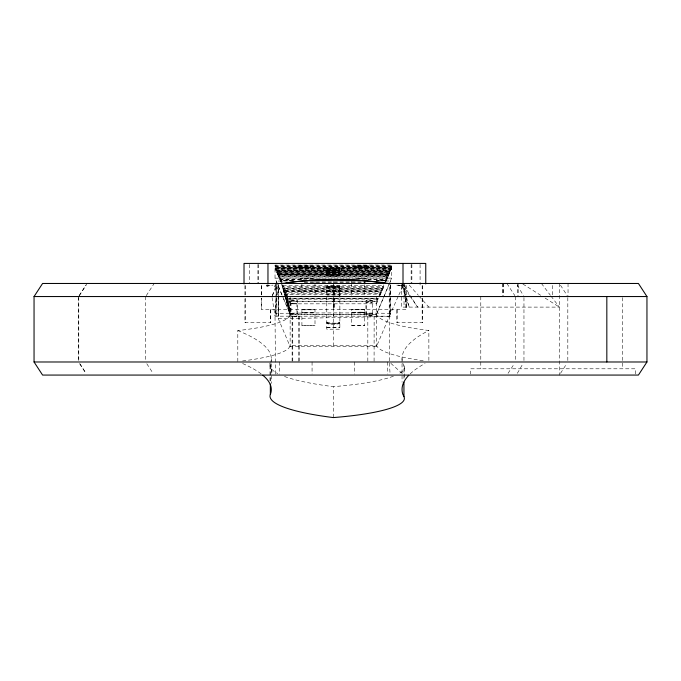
<?xml version="1.0" encoding="UTF-8"?>
<svg xmlns="http://www.w3.org/2000/svg" width="681" height="681" viewBox="0 0 681 681"><rect width="100%" height="100%" fill="white"/><g stroke="black" fill="none" stroke-linecap="round" stroke-linejoin="round"><path stroke-width="0.51" stroke-dasharray="3.4 2.55" d="M389.311 360.947L389.898 296.133M389.924 295.077L390.264 283.466M275.507 374.065L275.03 316.18L276.069 298.244M276.801 285.577L276.128 297.188L276.077 285.577M390.588 298.244L390.588 316.18L275.03 316.18L277.005 296.133M277.116 295.077L278.052 285.577M326.778 322.087L326.999 322.385C324.88 325.007 341.768 324.999 339.64 322.377L339.862 322.079M385.778 281.866L391.575 268.135L275.03 268.195M275.55 283.466L274.273 288.054L275.865 285.305M390.545 270.697L390.868 267.216L275.72 267.267L276.477 271.6L390.145 271.54M272.281 295.622L276.929 283.466M376.499 314.264L391.584 278.095L391.575 265.02L275.03 265.079L275.03 278.154L290.132 314.307L376.508 314.256L390.562 281.032A131.782 4.597 0 0 0 376.372 280.836M376.499 301.181L377.58 298.618L377.58 301.24L289.025 301.283L287.969 298.789L378.662 298.687L376.499 303.803L290.123 303.845L289.025 301.283L289.025 298.61M378.976 295.316L383.037 285.722L283.56 285.773L285.85 295.171M385.131 283.398L385.157 280.725L390.119 268.986M390.877 269.829L391.566 265.573M379.947 295.639L384.476 284.947M276.06 283.177L276.069 313.405L290.149 346.62L376.516 346.569L390.579 313.345L390.562 281.032M389.311 316.18L398.402 295.98M398.836 295.009L404.029 283.466L406.617 307.105L402.658 283.466L405.936 295.282M390.545 268.076L390.119 271.6L276.477 271.659L276.052 268.135M272.374 295.622L277.354 285.339M326.999 323.841L327.655 322.666L335.018 323.194L339.64 322.377M517.33 373.324L522.94 363.731M79.337 295.682L86.07 285.211M560.506 373.324L566.694 363.731M79.073 295.682L87.032 283.466M146.228 295.682L154.195 283.466M508.052 373.324L514.308 363.731M327.655 323.892L328.693 322.896M328.693 323.943L330.047 323.083M330.055 323.977L331.63 323.194M331.63 324.003L333.324 323.237L335.018 323.994M297.708 265.999L310.791 265.99L310.681 267.08L304.305 267.267L297.844 267.088L297.708 265.999L310.791 265.99M297.708 267.046L310.791 267.029M326.761 268.535L339.845 268.527L339.717 269.616L333.307 269.804L326.889 269.625L326.761 268.535L339.845 268.527M301.342 279.806C297.086 277.891 313.541 277.269 313.328 279.67M326.761 269.582L339.845 269.574M300.236 279.678L301.342 279.55M326.761 270.425L339.845 270.417L339.725 271.506L333.307 271.693L326.889 271.515L326.761 270.425L339.845 270.417M326.761 271.472L339.845 271.464M326.761 272.485L339.845 272.477L339.725 273.566L333.307 273.753L326.889 273.575L326.761 272.485L339.845 272.477M326.761 273.532L339.845 273.524M313.328 278.623L300.236 278.631M326.761 274.749L339.845 274.749L339.725 275.839L333.307 276.026L326.889 275.848L326.761 274.749L339.845 274.749M355.891 265.965L368.974 265.956L368.855 267.046L362.437 267.233L356.018 267.054L355.891 265.965L368.974 265.956M355.891 267.012L368.974 267.003M366.369 279.644L366.369 278.597L356.189 278.793M301.904 309.795L314.997 309.787L315.005 325.475L308.459 325.714L301.913 325.484L301.904 309.795L314.997 309.787M301.913 325.484L315.005 325.475M364.165 312.29L364.727 312.375L364.735 325.45L351.643 325.458L351.702 309.77L364.539 309.719L364.658 312.375M364.658 309.761L351.702 309.77M364.727 312.375L364.165 312.46M351.643 325.458L364.735 325.45M290.395 300.627L297.588 300.627L297.597 313.703L293.996 313.83L290.404 313.711L290.395 300.627L297.588 300.627M291.059 303.249L296.933 303.241L296.942 316.325L293.996 316.427L291.059 316.325L291.059 303.249L296.933 303.241M290.404 313.711L297.597 313.703M366.055 313.669L372.439 313.669L366.055 313.669L366.046 300.593L372.43 300.585L372.371 315.388L366.123 315.388L366.114 302.313L372.362 302.313L366.114 302.313M352.196 312.298L351.643 312.383L352.792 312.511M352.137 312.29L352.792 312.256M364.224 312.46L362.76 312.536M352.741 312.256L360.683 312.162M362.811 312.536L360.658 312.588M356.189 278.41L366.369 278.597M360.683 312.588L352.741 312.511M390.579 313.345A131.782 4.597 0 0 0 333.324 312.92L323.466 312.937A131.782 4.597 0 0 0 276.069 313.405M391.575 265.513L275.03 265.633L276.052 270.697M275.371 266.382L391.252 266.322L391.226 268.995M391.226 266.373L275.371 266.433L275.72 269.889L390.894 269.77M275.72 267.216L390.894 267.156M276.052 268.084L390.571 268.025M391.566 268.186L275.03 268.246L275.371 268.995M275.371 269.055L391.252 268.935M389.719 269.923L276.869 269.982L276.469 269.046M276.052 270.757L390.571 270.638M278.188 275.635L276.869 272.604L276.869 269.931L277.286 270.91L389.328 270.851L389.311 273.524M389.302 270.91L277.286 270.97L279.695 276.597L280.257 280.529L294.149 280.521M276.869 272.604L389.745 272.485L389.745 269.872M278.665 276.767L278.18 273.021L388.434 272.962L388.417 275.635M278.18 273.081L388.417 273.021M389.328 273.473L277.295 273.583L277.286 270.91M278.665 274.213L387.932 274.154L387.957 276.716L278.665 276.826L278.665 274.154L387.957 274.094L387.932 276.767M277.729 274.562L388.894 274.503L388.894 271.889L277.729 272L277.729 274.613L388.868 274.554M278.188 275.694L388.434 275.584M275.03 278.154L391.584 278.095M279.704 279.27L313.72 279.193M356.069 279.176L386.927 279.159L386.927 276.546L279.695 276.656L282.13 282.326M300.985 279.295L280.844 279.363L280.844 281.977L283.109 281.977M367.74 279.321L385.778 279.253L385.752 281.925M280.257 277.916L280.257 280.589L294.166 280.581M294.166 280.768L281.466 280.836L281.474 283.449L290.132 314.307L289.025 301.223L377.606 301.181L377.606 298.567L289.025 298.67L290.123 301.232M376.67 280.785L385.157 280.725M304.228 281.908L365.552 281.883M304.288 282.377L365.501 282.283M266.773 284.99L266.773 286.037L267.965 286.037A352.247 351.941 -90 0 1 273.021 285.084M339.853 285.969L326.769 285.969L326.786 329.195L339.87 329.187L339.853 285.969L339.862 297.035M396.751 285.084A352.247 351.941 90 0 1 401.807 286.037L403.007 286.037L403.007 284.99M383.062 288.276L283.56 288.327L282.828 284.845M283.56 285.714L283.56 288.386L284.343 290.174L382.288 290.123L382.279 287.51L284.343 287.612L286.054 291.587L286.054 294.26L290.132 314.307L282.402 296.056M284.343 290.234L382.262 290.183L382.262 287.569M286.054 291.587L380.577 291.545L380.577 294.158L286.054 294.26M381.454 292.081L285.177 292.192L285.177 289.519L381.454 289.468L381.428 292.14M290.123 299.138L376.499 299.095M551.048 296.133L559.382 307.105L401.279 307.105L401.279 285.518M326.778 327.646L339.87 327.638M326.778 327.714L339.87 327.706M376.516 345.999L377.027 345.999M360.658 312.17L362.811 312.213M354.58 312.57L355.703 312.588M303.828 312.57L314.997 312.4L301.913 312.409L303.828 312.57M362.76 312.213L363.62 312.247M363.569 312.247L364.224 312.29M372.43 300.585L366.046 300.593M372.371 315.388L366.123 315.388M296.942 316.325L291.059 316.325M339.845 275.796L326.761 275.796M326.999 322.385L327.655 322.666M335.018 323.194L336.593 323.977M522.863 284.028L540.671 295.282M545.132 298.099L559.382 307.105M336.593 323.075L337.946 323.935M390.86 363.365L402.48 373.699M337.946 322.896L338.993 323.892M409.213 285.041L418.313 295.282M419.011 296.073L428.809 307.105M541.429 283.466L550.401 295.282M401.279 283.466L409.707 295.724M410.311 296.601L417.538 307.105L410.881 296.601M506.911 283.466L514.879 295.682M146.798 363.731L153.055 373.324M79.634 363.731L85.9 373.324M560.506 285.211L567.256 295.682M79.898 363.731L86.07 373.324M403.671 285.22L410.328 295.724M517.33 285.211L523.451 295.682M338.985 322.658L339.64 323.833M402.803 363.313L403.927 365.688L403.935 379.087M276.477 271.659L276.869 272.545M278.665 276.826L279.167 277.959L387.455 277.908L387.455 275.286L279.167 275.405L279.704 279.253M280.257 280.589L280.844 281.925M286.982 296.405L290.132 314.307L282.13 284.998L290.132 314.307L287.969 298.738L286.054 291.647L380.551 291.596L380.551 294.218M286.675 295.69L285.177 292.192L286.301 297.214M287.646 295.358L286.982 293.843L379.649 293.741L379.623 296.414M277.567 284.667L276.052 281.091A131.782 4.597 0 0 1 294.413 280.827M281.994 295.094L278.325 286.454L278.342 318.759L389.226 316.537L389.209 285.271M281.117 282.453L275.03 267.693L391.575 267.633L386.365 280.478L376.678 280.538L386.365 280.478L386.365 277.865M401.943 285.433L405.246 295.282M405.578 296.269L409.213 307.105L406.208 296.269M281.474 283.449L284.82 295.392M285.101 296.388L290.132 314.307L286.463 296.218M285.833 297.359L283.56 288.327L383.045 288.335L383.062 285.662M286.088 298.321L290.132 314.307L286.08 296.167M269.787 362.99L272.562 374.065M284.343 290.174L286.037 297.256M286.275 298.218L290.132 314.307L286.531 298.218M272.085 297.588L275.03 316.18M389.379 362.99L390.085 374.065M237.814 361.517L237.797 330.583A113.327 19.681 0 0 0 290.132 314.656L376.508 314.605A123.55 21.451 0 0 0 428.86 330.489L428.877 361.415M404.318 367.834L404.318 379.181M402.045 358.555L402.045 362.684M402.045 363.714L402.054 382.271M383.803 284.794L383.778 286.59L282.828 286.59M376.491 296.32L376.516 346.569M364.718 281.168L364.718 282.913M364.718 284.786L364.727 296.856M351.626 281.176L351.634 282.921M351.634 283.79L351.634 295.86M333.307 281.5L333.307 284.181M333.324 312.92L333.332 346.595M284.471 376.465A152.152 26.423 0 0 0 333.349 386.646L333.367 417.581M314.988 281.193L314.988 282.938M314.988 283.807L314.997 295.877M301.904 283.815L301.913 295.886M290.123 296.363L290.149 346.62M271.276 358.623L271.285 362.752M271.285 363.782L271.293 383.369M270.348 380.96L270.34 363.433A152.152 26.423 0 0 0 277.78 373.563M270.008 365.663L270.016 381.13M635.611 374.022L635.611 368.796L470.545 368.796L470.545 374.022M622.332 297.614L622.332 368.796M568.039 283.466L568.039 295.545M567.818 297.606L567.818 360.93M559.382 283.466L559.382 375.069M552.725 285.484L552.725 295.545M523.961 297.606L523.961 360.93M518.147 283.466L518.207 295.545M517.62 283.466L517.62 295.545M515.449 296.55L515.449 360.93M503.463 283.466L503.463 295.545M502.936 283.466L502.936 295.545M502.876 283.466L502.876 295.545M480.786 296.55L480.786 368.796M422.612 285.586L422.612 297.256M422.612 298.321L422.612 322.726L396.785 322.726L396.785 309.642M422.177 285.586L422.177 297.256M422.177 298.321L422.177 322.726M420.083 264.449L420.083 284.99M411.869 264.449L411.869 282.93M411.145 264.449L411.145 282.93M406.251 285.56L406.251 297.078M406.251 298.125L406.251 309.642L261.291 309.642L261.291 298.125M405.816 285.56L405.816 297.078M405.816 298.125L405.816 309.642M404.029 283.466L404.029 307.105M402.769 284.99L402.769 286.037M402.045 284.99L402.045 286.037M401.807 284.99L401.807 286.037M397.219 309.642L397.219 322.726M390.588 285.577L390.588 297.188M387.31 361.986L387.31 374.065M374.141 316.18L374.082 361.986M367.825 316.18L367.825 361.986M354.597 361.986L354.597 374.065M334.209 285.56L334.209 297.078M334.209 298.125L334.209 309.642M333.988 285.56L333.988 297.078M333.988 298.125L333.988 309.642M333.767 285.56L333.767 297.078M333.767 298.125L333.767 309.642M333.554 285.56L333.554 297.078M333.554 298.125L333.554 309.642M333.332 283.466L333.332 295.077M333.332 296.133L333.332 316.18M312.068 361.986L312.068 374.065M299.3 316.18L299.3 360.947M298.644 316.18L298.644 361.986M292.77 316.18L292.77 361.986M292.115 316.18L292.115 360.947M279.346 361.986L279.346 374.065M278.257 283.466L278.257 295.077M278.257 296.133L278.257 316.18M278.163 285.577L278.163 297.188M278.163 298.244L278.163 316.18M276.077 298.244L276.077 316.18M270.757 309.642L270.757 322.726L244.93 322.726L244.93 298.321M270.323 309.642L270.323 322.726M267.965 284.99L267.965 286.037M267.727 284.99L267.727 286.037M267.012 284.99L267.012 286.037M261.725 285.56L261.725 297.078M261.725 298.125L261.725 309.642M261.291 285.56L261.291 297.078M258.627 264.449L258.627 282.93M257.912 264.449L257.912 282.93M249.689 264.449L249.689 282.93M245.364 285.586L245.364 297.256M245.364 298.321L245.364 322.726M244.93 285.586L244.93 297.256M145.657 296.55L145.657 360.93M78.775 297.606L78.775 360.93M78.502 296.55L78.502 360.93M266.773 286.037A352.247 351.941 90 0 1 271.83 285.084M397.951 285.084A352.247 351.941 -90 0 1 403.007 286.037M403.927 365.688A121.524 21.102 0 0 1 398.904 373.665M393.388 376.184A121.524 21.102 0 0 1 333.349 386.646M242.547 360.956A113.327 19.681 0 0 0 290.149 345.582L376.516 345.539A123.55 21.451 0 0 0 424.68 360.887M402.165 360.462A500.041 86.828 0 0 1 428.86 330.489M410.149 373.92A500.041 86.828 0 0 1 425.08 363.433M237.797 330.583A406.727 70.628 0 0 1 270.68 362.471M242.632 363.535A406.727 70.628 0 0 1 262.117 374.644M326.889 286.599L339.853 286.633L326.889 286.599M326.889 287.646L339.853 287.68L326.889 287.646M326.889 290.515L339.853 290.557L326.889 290.515M326.889 291.562L339.853 291.604L326.889 291.562M326.889 294.916L339.853 294.958L326.889 294.916"/><path stroke-width="1.02" d="M34.05 296.55L42.588 283.466L638.42 283.466L646.95 296.55L646.95 361.986L638.42 375.069L42.588 375.069L34.05 361.986L34.05 296.55L646.95 296.55M34.05 361.986L646.95 361.986M262.832 375.231A406.727 70.628 0 0 1 270.357 394.359A152.152 26.423 0 0 0 333.367 417.581A121.524 21.102 0 0 0 403.944 396.614L402.811 394.248A500.041 86.828 0 0 1 408.804 375.265M403.935 382.186L403.944 396.614M270.348 384.05L270.357 394.359M606.831 296.55L606.831 361.986M425.761 283.96L425.761 263.419L244.019 263.419L244.019 283.96M403.007 263.419L403.007 283.96M267.965 263.419L267.965 283.96M286.063 282.811A352.247 351.941 90 0 1 311.66 280.223M312.69 280.155A352.247 351.941 90 0 1 385.574 283.253M282.164 283.56A352.247 351.941 -90 0 1 388.808 283.56M303.947 280.734A131.782 4.597 0 0 1 323.449 280.623L333.307 280.606A131.782 4.597 0 0 1 365.876 280.725"/></g></svg>
